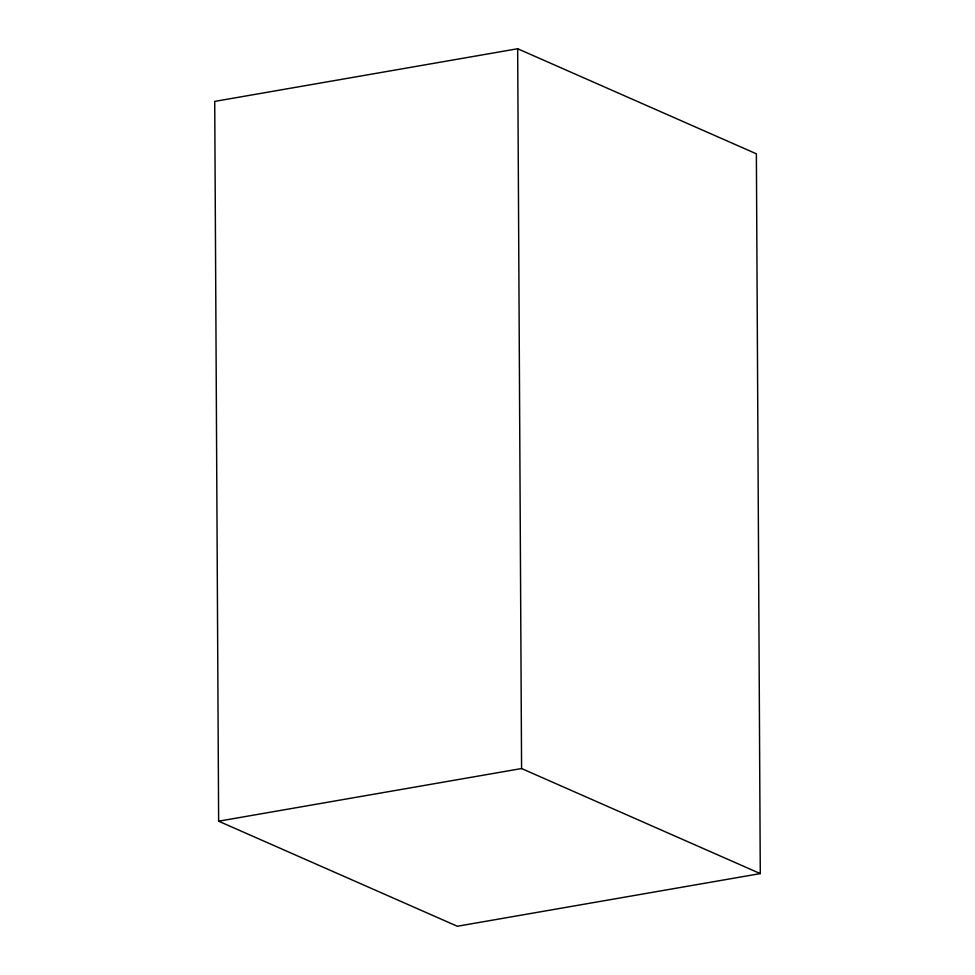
<?xml version="1.0" encoding="UTF-8"?>
<svg xmlns="http://www.w3.org/2000/svg" width="975" height="975" viewBox="0 0 975 975"><rect width="100%" height="100%" fill="white"/><g stroke="black" fill="none" stroke-linecap="round" stroke-linejoin="round"><path stroke-width="1.46" d="M517.664 48.75L214.719 101.4L218.632 821.194L457.336 926.25L760.281 873.6L756.368 153.806L517.664 48.75L521.576 768.544L760.281 873.6M218.632 821.194L521.576 768.544"/></g></svg>
